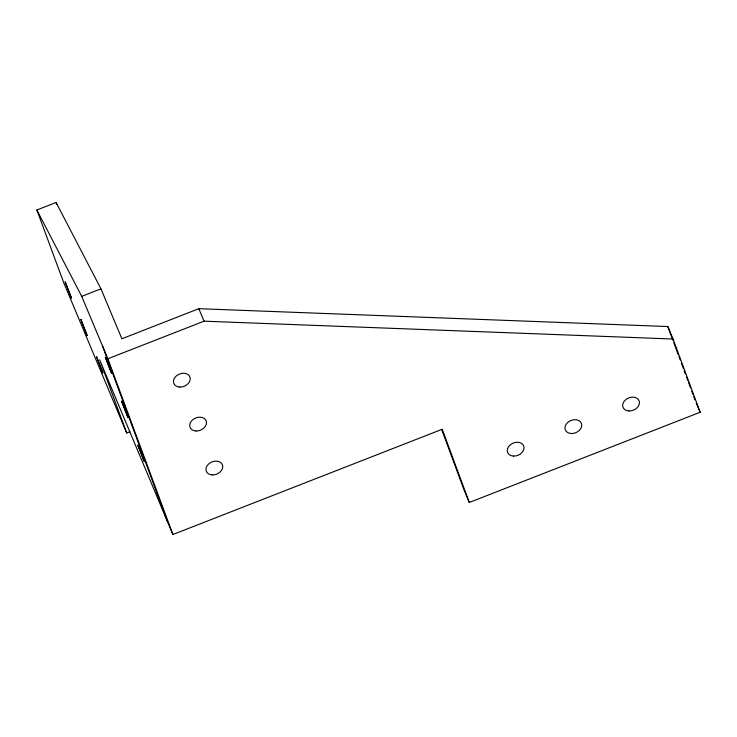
<?xml version="1.0" encoding="UTF-8"?>
<svg xmlns="http://www.w3.org/2000/svg" width="737" height="737" viewBox="0 0 737 737"><rect width="100%" height="100%" fill="white"/><g stroke="black" fill="none" stroke-linecap="round" stroke-linejoin="round"><path stroke-width="1.11" d="M129.933 431.753L126.718 433.006L63.935 283.229L36.85 209.999L56.086 202.482L100.951 288.84L121.881 338.771L198.824 308.692L667.833 326.546L673.065 339.029L700.15 412.25L469.294 502.477L464.07 489.994L441.758 429.689M36.85 209.999L81.715 296.366L100.951 288.84M81.715 296.366L107.869 358.772L204.057 321.175L673.065 339.029M126.718 433.006L99.633 359.776L172.882 534.518L442.209 429.256L469.294 502.477M696.225 402.89L700.15 412.25M198.824 308.692L204.057 321.175M667.833 326.546L673.01 340.54M673.802 342.696L678.187 354.543M678.98 356.699L680.177 359.923M681.375 363.157L683.365 368.546M684.166 370.693L685.355 373.926M686.552 377.16L687.75 380.384M688.542 382.54L690.532 387.929M691.73 391.154L692.927 394.387M693.72 396.543L694.917 399.767M56.086 202.482L56.887 204.637M107.869 358.772L172.882 534.518M102.636 346.289L167.649 522.036M65.188 281.967L71.415 297.978L65.188 281.967M80.886 319.416L87.113 335.418L80.886 319.416M105.363 357.316L111.591 373.318L105.363 357.316M96.584 356.855L102.811 372.867L96.584 356.855M121.614 401.25L127.842 417.262L121.614 401.25M137.865 445.194L144.102 461.196L137.865 445.194M628.993 410.96A8.678 6.559 -22.7 0 0 639.136 400.9A8.678 6.559 -22.7 0 0 625.05 400.302A8.678 6.559 -22.7 0 0 628.993 410.96M571.276 433.513A8.678 6.559 -22.7 0 0 581.429 423.453A8.678 6.559 -22.7 0 0 567.333 422.863A8.678 6.559 -22.7 0 0 571.276 433.513M513.569 456.074A8.678 6.559 -22.7 0 0 523.712 446.014A8.678 6.559 -22.7 0 0 509.626 445.415A8.678 6.559 -22.7 0 0 513.569 456.074M212.274 474.932A8.678 6.559 -22.7 0 0 222.427 464.863A8.678 6.559 -22.7 0 0 208.331 464.273A8.678 6.559 -22.7 0 0 212.274 474.932M196.024 430.988A8.678 6.559 -22.7 0 0 206.167 420.928A8.678 6.559 -22.7 0 0 192.081 420.339A8.678 6.559 -22.7 0 0 196.024 430.988M179.773 387.054A8.678 6.559 -22.7 0 0 189.916 376.994A8.678 6.559 -22.7 0 0 175.83 376.404A8.678 6.559 -22.7 0 0 179.773 387.054"/></g></svg>
